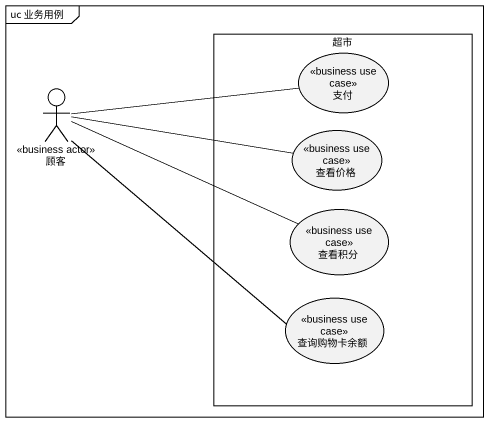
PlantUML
@startuml
mainframe uc 业务用例
rectangle 超市 {
  usecase 支付 <<business use case>>
  usecase 查看价格 <<business use case>>
  usecase 查看积分 <<business use case>>
  usecase 查询购物卡余额 <<business use case>>
}
actor 顾客 <<business actor>>
顾客 -right- 支付
顾客 -right- 查看价格
顾客 -right- 查看积分
顾客 -right- 查询购物卡余额
@enduml
